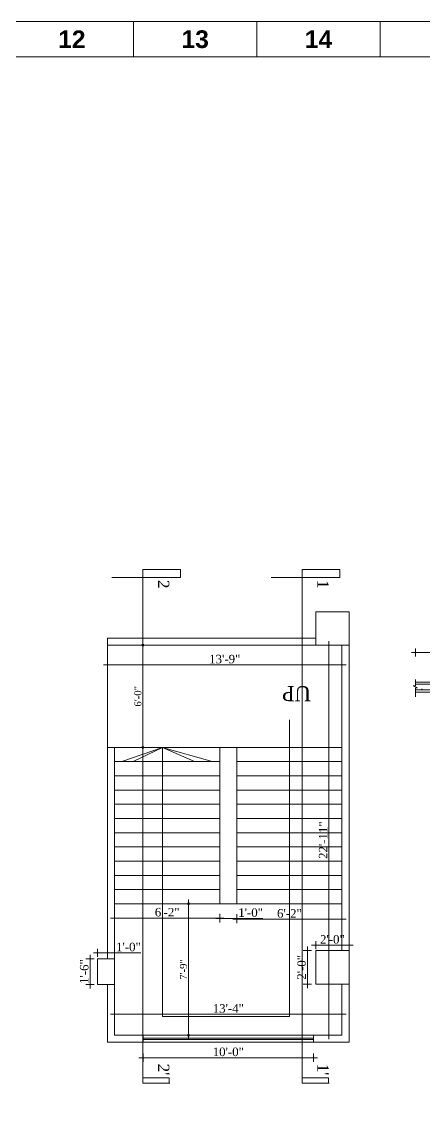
# Model space of a CAD drawing. Header units: inches. Extents: x -250485 to 735580, y -140410 to 288049.
# Drawn here: x 62012 to 62295, y 21383 to 22143 of the extents above; entities that cross this region are included whole.
import ezdxf

# ---------------------------------------------------------------- set-up
doc = ezdxf.new("R2010")
doc.units = ezdxf.units.IN
doc.header["$MEASUREMENT"] = 0
doc.header["$PDMODE"] = 35
doc.layers.get('0').update_dxf_attribs({"lineweight": 0})
doc.layers.get('Defpoints').update_dxf_attribs({"lineweight": 0})
for name, color, linetype, lineweight in [('COLUMN-2', 102, 'Continuous', 0), ('DIM', 7, 'Continuous', 0), ('DIM_WORKING', 7, 'Continuous', 0), ('Dimen', 252, 'Continuous', 18), ('HATCH', 252, 'Continuous', 0), ('Inline', 7, 'Continuous', 0), ('Layer1', 134, 'Continuous', 0), ('Masjid', 222, 'Continuous', 0), ('Outline', 7, 'Continuous', 0), ('ROD', 10, 'Continuous', 0), ('Scale', 7, 'Continuous', 0), ('Scale_Text', 7, 'Continuous', 0), ('Stair', 171, 'Continuous', 0), ('SYMBLE', 86, 'Continuous', 0), ('TAXT', 7, 'Continuous', 0), ('Titelblk', 7, 'Continuous', 25), ('TITLE', 7, 'Continuous', 20), ('WALL (I)', 7, 'Continuous', 0)]:
    doc.layers.add(name, color=color, linetype=linetype, lineweight=lineweight)
doc.styles.add('ARCH', font='times.ttf')
doc.styles.add('ARIAL', font='times.ttf')
doc.styles.add('REG', font='times.ttf')
doc.styles.get("Standard").update_dxf_attribs({"font": 'arialbd.ttf', "height": 24})
doc.dimstyles.new('1-4', dxfattribs={"dimtxt": 20, "dimasz": 4, "dimexe": 3, "dimexo": 3, "dimgap": 0.25, "dimtad": 1, "dimdec": 1, "dimzin": 3, "dimdsep": 46, "dimlunit": 4, "dimtxsty": 'Standard', "dimblk": 'errrre', "dimcen": 4, "dimse1": 1, "dimse2": 1, "dimclrd": 256, "dimclre": 256, "dimclrt": 7, "dimadec": 0, "dimazin": 0, "dimtfac": 0.9, "dimtdec": 1, "dimtix": 1, "dimtmove": 2, "dimatfit": 3, "dimfxl": 3, "dimtolj": 1, "dimtzin": 0, "dimlwd": -1, "dimlwe": -1, "dimarcsym": 0})
doc.dimstyles.new('Dim-Pres', dxfattribs={"dimtxt": 5.5, "dimasz": 2, "dimexe": 1.5, "dimexo": 1.5, "dimgap": 1, "dimtad": 3, "dimdec": 0, "dimzin": 3, "dimdsep": 46, "dimlunit": 4, "dimtxsty": 'REG', "dimblk": 'point', "dimcen": 2, "dimclrd": 256, "dimclre": 256, "dimclrt": 7, "dimadec": 0, "dimazin": 0, "dimtfac": 0.75, "dimtdec": 0, "dimtmove": 1, "dimatfit": 3, "dimldrblk": 'point', "dimfxl": 0, "dimtolj": 1, "dimtzin": 0, "dimlwd": -1, "dimlwe": -1, "dimarcsym": 1})

# ---------------------------------------------------------------- blocks, each defined once
blk = doc.blocks.new('PAGE')
at = {"layer": 'Inline', "color": 252, "lineweight": 15}
blk.add_lwpolyline([(178051640.63, 22656441.11), (178051640.63, 22657235.79), (178050505.36, 22657235.79), (178050505.36, 22656441.11)], close=True, dxfattribs=at)
at = {"layer": 'Outline', "color": 252, "lineweight": 15}
blk.add_line((178051662.57, 22657252.66), (178050483.42, 22657252.66), dxfattribs=at)
at = {"layer": 'Scale', "color": 252, "lineweight": 9}
for p, q in [((178051190.99, 22657235.79), (178051190.99, 22657252.66)), ((178051249.99, 22657235.79), (178051249.99, 22657252.66)), ((178051308.99, 22657235.79), (178051308.99, 22657252.66))]:
    blk.add_line(p, q, dxfattribs=at)
at = {"layer": 'Scale_Text', "color": 252, "lineweight": 13, "char_height": 8.435, "width": 2.5102, "attachment_point": 5}
for s, insert in [('12', (178051161.49, 22657244.22)), ('13', (178051220.49, 22657244.22)), ('14', (178051279.49, 22657244.22))]:
    blk.add_mtext(s, dxfattribs=dict(at, insert=insert))
blk = doc.blocks.new('Title')
at = {"layer": 'Titelblk', "color": 3, "linetype": 'Continuous', "lineweight": 0, "xscale": 3.014611567961765, "yscale": 3.014611567959946, "zscale": 3.014611567966516}
blk.add_blockref('PAGE', (-536855255.8, -68388224), dxfattribs=at)
blk = doc.blocks.new('dd')
at = {"layer": 'Dimen'}
for p, q in [((-2.88, 0), (2.88, 0)), ((0, -2.88), (0, 2.88))]:
    blk.add_line(p, q, dxfattribs=at)
at = {"layer": 'Dimen', "const_width": 0.36}
blk.add_lwpolyline([(-0.18, 0, 1), (0.18, 0, 1)], format="xyb", close=True, dxfattribs=at)
blk = doc.blocks.new('*D699')
at = {"layer": 'Defpoints', "color": 0, "ltscale": 30, "transparency": 16777216}
for p in [(32976.1, 33920.76), (33050.1, 33920.76), (33050.1, 33910.74)]:
    blk.add_point(p, dxfattribs=at)
at = {"layer": 'TAXT', "ltscale": 30, "transparency": 16777216}
blk.add_line((32977.1, 33910.74), (33049.1, 33910.74), dxfattribs=at)
at = {"layer": 'TAXT', "ltscale": 30, "transparency": 16777216, "rotation": 180}
blk.add_blockref('dd', (32976.1, 33910.74), dxfattribs=at)
at = {"layer": 'TAXT', "ltscale": 30, "transparency": 16777216}
blk.add_blockref('dd', (33050.1, 33910.74), dxfattribs=at)
at = {"layer": 'TAXT', "ltscale": 30, "transparency": 16777216, "insert": (33013.1, 33914.79), "char_height": 6, "attachment_point": 5, "style": 'ARIAL'}
blk.add_mtext('\\A1;6\'-2"', dxfattribs=at)
blk = doc.blocks.new('J')
at = {"layer": 'Masjid'}
blk.add_lwpolyline([(-12, 0), (12, 0), (12, 48), (-12, 48)], close=True, dxfattribs=at)
for points in [[(0, 48, 0.250732), (-2.27, 42, -0.982957)], [(0, 48, -0.250732), (2.27, 42, 0.982957)], [(-2.27, 42, 0.22816), (-12, 24, -0.061948)], [(2.27, 42, -0.22816), (12, 24, 0.061948)]]:
    blk.add_lwpolyline(points, format="xyb", dxfattribs=at)
blk = doc.blocks.new('errrre')
at = {"layer": 'DIM'}
blk.add_blockref('J', (11664.62, 6372.98), dxfattribs=at)
blk = doc.blocks.new('*D700')
at = {"layer": 'Defpoints', "color": 0, "ltscale": 30, "transparency": 16777216}
for p in [(33050.1, 33920.76), (33062.1, 33920.76), (33062.1, 33910.46)]:
    blk.add_point(p, dxfattribs=at)
at = {"layer": 'TAXT', "ltscale": 30, "transparency": 16777216}
for p, q in [((33051.1, 33910.46), (33061.1, 33910.46)), ((33062.1, 33910.46), (33080.49, 33910.46))]:
    blk.add_line(p, q, dxfattribs=at)
at = {"layer": 'TAXT', "ltscale": 30, "transparency": 16777216, "rotation": 180}
blk.add_blockref('dd', (33050.1, 33910.46), dxfattribs=at)
at = {"layer": 'TAXT', "ltscale": 30, "transparency": 16777216}
blk.add_blockref('dd', (33062.1, 33910.46), dxfattribs=at)
at = {"layer": 'TAXT', "ltscale": 30, "transparency": 16777216, "insert": (33071.8, 33914.51), "char_height": 6, "attachment_point": 5, "style": 'ARIAL'}
blk.add_mtext('\\A1;1\'-0"', dxfattribs=at)
blk = doc.blocks.new('*D701')
at = {"layer": 'Defpoints', "color": 0, "ltscale": 30, "transparency": 16777216}
for p in [(33062.1, 33920.76), (33136.1, 33920.76), (33136.1, 33909.9)]:
    blk.add_point(p, dxfattribs=at)
at = {"layer": 'TAXT', "ltscale": 30, "transparency": 16777216}
blk.add_line((33063.1, 33909.9), (33135.1, 33909.9), dxfattribs=at)
at = {"layer": 'TAXT', "ltscale": 30, "transparency": 16777216, "rotation": 180}
blk.add_blockref('dd', (33062.1, 33909.9), dxfattribs=at)
at = {"layer": 'TAXT', "ltscale": 30, "transparency": 16777216}
blk.add_blockref('dd', (33136.1, 33909.9), dxfattribs=at)
at = {"layer": 'TAXT', "ltscale": 30, "transparency": 16777216, "insert": (33099.1, 33913.95), "char_height": 6, "attachment_point": 5, "style": 'ARIAL'}
blk.add_mtext('\\A1;6\'-2"', dxfattribs=at)
blk = doc.blocks.new('*D702')
at = {"layer": 'Defpoints', "color": 0, "ltscale": 30, "transparency": 16777216}
for p in [(33136.1, 33843.03), (32976.1, 33828.26), (33136.1, 33828.26)]:
    blk.add_point(p, dxfattribs=at)
at = {"layer": 'TAXT', "ltscale": 30, "transparency": 16777216}
blk.add_line((32977.1, 33843.03), (33135.1, 33843.03), dxfattribs=at)
at = {"layer": 'TAXT', "ltscale": 30, "transparency": 16777216, "rotation": 180}
blk.add_blockref('dd', (32976.1, 33843.03), dxfattribs=at)
at = {"layer": 'TAXT', "ltscale": 30, "transparency": 16777216}
blk.add_blockref('dd', (33136.1, 33843.03), dxfattribs=at)
at = {"layer": 'TAXT', "ltscale": 30, "transparency": 16777216, "insert": (33056.1, 33847.08), "char_height": 6, "attachment_point": 5, "style": 'ARIAL'}
blk.add_mtext('\\A1;13\'-4"', dxfattribs=at)
blk = doc.blocks.new('*D703')
at = {"layer": 'Defpoints', "color": 0, "ltscale": 30, "transparency": 16777216}
for p in [(32996.1, 33823.26), (33116.1, 33823.26), (33116.1, 33812.44)]:
    blk.add_point(p, dxfattribs=at)
at = {"layer": 'TAXT', "ltscale": 30, "transparency": 16777216}
blk.add_line((32997.1, 33812.44), (33115.1, 33812.44), dxfattribs=at)
at = {"layer": 'TAXT', "ltscale": 30, "transparency": 16777216, "rotation": 180}
blk.add_blockref('dd', (32996.1, 33812.44), dxfattribs=at)
at = {"layer": 'TAXT', "ltscale": 30, "transparency": 16777216}
blk.add_blockref('dd', (33116.1, 33812.44), dxfattribs=at)
at = {"layer": 'TAXT', "ltscale": 30, "transparency": 16777216, "insert": (33056.1, 33816.49), "char_height": 6, "attachment_point": 5, "style": 'ARIAL'}
blk.add_mtext('\\A1;10\'-0"', dxfattribs=at)
blk = doc.blocks.new('*D704')
at = {"layer": 'Defpoints', "color": 0, "ltscale": 30, "transparency": 16777216}
for p in [(33141.1, 33891.6), (33117.6, 33887.76), (33141.1, 33887.76)]:
    blk.add_point(p, dxfattribs=at)
at = {"layer": 'TAXT', "ltscale": 30, "transparency": 16777216}
blk.add_line((33118.6, 33891.6), (33140.1, 33891.6), dxfattribs=at)
at = {"layer": 'TAXT', "ltscale": 30, "transparency": 16777216, "rotation": 180}
blk.add_blockref('dd', (33117.6, 33891.6), dxfattribs=at)
at = {"layer": 'TAXT', "ltscale": 30, "transparency": 16777216}
blk.add_blockref('dd', (33141.1, 33891.6), dxfattribs=at)
at = {"layer": 'TAXT', "ltscale": 30, "transparency": 16777216, "insert": (33129.35, 33895.66), "char_height": 6, "attachment_point": 5, "style": 'ARIAL'}
blk.add_mtext('\\A1;2\'-0"', dxfattribs=at)
blk = doc.blocks.new('*D705')
at = {"layer": 'Defpoints', "color": 0, "ltscale": 30, "transparency": 16777216}
for p in [(33117.6, 33887.76), (33111.78, 33864.26), (33117.6, 33864.26)]:
    blk.add_point(p, dxfattribs=at)
at = {"layer": 'TAXT', "ltscale": 30, "transparency": 16777216}
blk.add_line((33111.78, 33886.76), (33111.78, 33865.26), dxfattribs=at)
for p, rotation in [((33111.78, 33887.76), 90), ((33111.78, 33864.26), 270)]:
    blk.add_blockref('dd', p, dxfattribs=dict(at, rotation=rotation))
at = {"layer": 'TAXT', "ltscale": 30, "transparency": 16777216, "insert": (33107.72, 33876.01), "char_height": 6, "attachment_point": 5, "rotation": 90, "style": 'ARIAL'}
blk.add_mtext('\\A1;2\'-0"', dxfattribs=at)
blk = doc.blocks.new('*D706')
at = {"layer": 'Defpoints', "color": 0, "ltscale": 30, "transparency": 16777216}
for p in [(32958.77, 33882.01), (32964.1, 33882.01), (32964.1, 33864.01)]:
    blk.add_point(p, dxfattribs=at)
at = {"layer": 'TAXT', "ltscale": 30, "transparency": 16777216}
blk.add_line((32958.77, 33865.01), (32958.77, 33881.01), dxfattribs=at)
for p, rotation in [((32958.77, 33882.01), 90), ((32958.77, 33864.01), 270)]:
    blk.add_blockref('dd', p, dxfattribs=dict(at, rotation=rotation))
at = {"layer": 'TAXT', "ltscale": 30, "transparency": 16777216, "insert": (32954.71, 33873.01), "char_height": 6, "attachment_point": 5, "rotation": 90, "style": 'ARIAL'}
blk.add_mtext('\\A1;1\'-6"', dxfattribs=at)
blk = doc.blocks.new('*D707')
at = {"layer": 'Defpoints', "color": 0, "ltscale": 30, "transparency": 16777216}
for p in [(32976.1, 33886.24), (32964.1, 33882.01), (32976.1, 33882.01)]:
    blk.add_point(p, dxfattribs=at)
at = {"layer": 'TAXT', "ltscale": 30, "transparency": 16777216}
for p, q in [((32965.1, 33886.24), (32975.1, 33886.24)), ((32976.1, 33886.24), (32994.49, 33886.24))]:
    blk.add_line(p, q, dxfattribs=at)
at = {"layer": 'TAXT', "ltscale": 30, "transparency": 16777216, "rotation": 180}
blk.add_blockref('dd', (32964.1, 33886.24), dxfattribs=at)
at = {"layer": 'TAXT', "ltscale": 30, "transparency": 16777216}
blk.add_blockref('dd', (32976.1, 33886.24), dxfattribs=at)
at = {"layer": 'TAXT', "ltscale": 30, "transparency": 16777216, "insert": (32985.8, 33890.29), "char_height": 6, "attachment_point": 5, "style": 'ARIAL'}
blk.add_mtext('\\A1;1\'-0"', dxfattribs=at)
blk = doc.blocks.new('*D708')
at = {"layer": 'Defpoints', "color": 0, "ltscale": 30, "transparency": 16777216}
for p in [(32971.1, 34102.76), (33136.1, 34102.76), (33136.1, 34088.86)]:
    blk.add_point(p, dxfattribs=at)
at = {"layer": 'TAXT', "ltscale": 30, "transparency": 16777216}
blk.add_line((32972.1, 34088.86), (33135.1, 34088.86), dxfattribs=at)
at = {"layer": 'TAXT', "ltscale": 30, "transparency": 16777216, "rotation": 180}
blk.add_blockref('dd', (32971.1, 34088.86), dxfattribs=at)
at = {"layer": 'TAXT', "ltscale": 30, "transparency": 16777216}
blk.add_blockref('dd', (33136.1, 34088.86), dxfattribs=at)
at = {"layer": 'TAXT', "ltscale": 30, "transparency": 16777216, "insert": (33053.6, 34092.92), "char_height": 6, "attachment_point": 5, "style": 'ARIAL'}
blk.add_mtext('\\A1;13\'-9"', dxfattribs=at)
blk = doc.blocks.new('*D709')
at = {"layer": 'Defpoints', "color": 0, "ltscale": 30, "transparency": 16777216}
for p in [(33126.85, 34102.76), (33136.1, 34102.76), (33136.1, 33828.26)]:
    blk.add_point(p, dxfattribs=at)
at = {"layer": 'TAXT', "ltscale": 30, "transparency": 16777216}
blk.add_line((33126.85, 33829.26), (33126.85, 34101.76), dxfattribs=at)
for p, rotation in [((33126.85, 34102.76), 90), ((33126.85, 33828.26), 270)]:
    blk.add_blockref('dd', p, dxfattribs=dict(at, rotation=rotation))
at = {"layer": 'TAXT', "ltscale": 30, "transparency": 16777216, "insert": (33122.85, 33965.51), "char_height": 6, "attachment_point": 5, "rotation": 90, "style": 'ARIAL'}
blk.add_mtext('\\A1;22\'-11"', dxfattribs=at)
blk = doc.blocks.new('*D721')
at = {"layer": 'Defpoints', "color": 0, "ltscale": 30, "transparency": 16777216}
for p in [(33307.01, 34097.61), (33187.95, 34076.78), (33307.01, 34076.78)]:
    blk.add_point(p, dxfattribs=at)
at = {"layer": 'TAXT', "ltscale": 30, "transparency": 16777216}
blk.add_line((33188.95, 34097.61), (33306.01, 34097.61), dxfattribs=at)
at = {"layer": 'TAXT', "ltscale": 30, "transparency": 16777216, "rotation": 180}
blk.add_blockref('dd', (33187.95, 34097.61), dxfattribs=at)
at = {"layer": 'TAXT', "ltscale": 30, "transparency": 16777216}
blk.add_blockref('dd', (33307.01, 34097.61), dxfattribs=at)
at = {"layer": 'TAXT', "ltscale": 30, "transparency": 16777216, "insert": (33260.89, 34101.67), "char_height": 6, "attachment_point": 5, "style": 'ARIAL'}
blk.add_mtext('\\A1;9\'-11"', dxfattribs=at)
blk = doc.blocks.new('dot')
at = {"color": 4}
for p, q in [((-1.5, 0), (1.5, 0)), ((0, 1.5), (0, -1.5))]:
    blk.add_line(p, q, dxfattribs=at)
at = {"color": 6, "const_width": 0.5}
blk.add_lwpolyline([(-0.25, 0, 1), (0.25, 0, 1)], format="xyb", close=True, dxfattribs=at)
blk = doc.blocks.new('point')
blk.add_blockref('dot', (0, 0))
blk = doc.blocks.new('*D835')
at = {"layer": 'Defpoints', "color": 0, "ltscale": 30, "transparency": 16777216}
for p in [(62072.44, 21704.61), (62072.44, 21632.61), (62097.32, 21632.61)]:
    blk.add_point(p, dxfattribs=at)
at = {"layer": 'Layer1', "ltscale": 30, "transparency": 16777216}
for p, q in [((62093.32, 21704.61), (62098.82, 21704.61)), ((62097.32, 21702.61), (62097.32, 21634.61)), ((62093.32, 21632.61), (62098.82, 21632.61))]:
    blk.add_line(p, q, dxfattribs=at)
at = {"layer": 'Layer1', "ltscale": 30, "transparency": 16777216, "xscale": 2, "yscale": 2, "zscale": 2}
for p, rotation in [((62097.32, 21704.61), 90), ((62097.32, 21632.61), 270)]:
    blk.add_blockref('point', p, dxfattribs=dict(at, rotation=rotation))
at = {"layer": 'Layer1', "color": 7, "ltscale": 30, "transparency": 16777216, "insert": (62093.78, 21668.61), "char_height": 5, "attachment_point": 5, "rotation": 90, "style": 'REG'}
blk.add_mtext('\\A1;6\'-0"', dxfattribs=at)
blk = doc.blocks.new('*D836')
at = {"layer": 'Defpoints', "color": 0, "ltscale": 30, "transparency": 16777216}
for p in [(62077.44, 21522.61), (62077.44, 21430.11), (62129.46, 21430.11)]:
    blk.add_point(p, dxfattribs=at)
at = {"layer": 'Layer1', "ltscale": 30, "transparency": 16777216}
for p, q in [((62125.46, 21522.61), (62130.96, 21522.61)), ((62129.46, 21520.61), (62129.46, 21432.11)), ((62125.46, 21430.11), (62130.96, 21430.11))]:
    blk.add_line(p, q, dxfattribs=at)
at = {"layer": 'Layer1', "ltscale": 30, "transparency": 16777216, "xscale": 2, "yscale": 2, "zscale": 2}
for p, rotation in [((62129.46, 21522.61), 90), ((62129.46, 21430.11), 270)]:
    blk.add_blockref('point', p, dxfattribs=dict(at, rotation=rotation))
at = {"layer": 'Layer1', "color": 7, "ltscale": 30, "transparency": 16777216, "insert": (62125.91, 21476.36), "char_height": 5, "attachment_point": 5, "rotation": 90, "style": 'REG'}
blk.add_mtext('\\A1;7\'-9"', dxfattribs=at)
blk = doc.blocks.new('A$C482318BE')
at = {"layer": 'COLUMN-2'}
for points in [[(987.11, 57.12), (987.11, 80.62), (963.61, 80.62), (963.61, 57.12)], [(987.11, -157.88), (987.11, -181.38), (963.61, -181.38), (963.61, -157.88)]]:
    blk.add_lwpolyline(points, close=True, dxfattribs=at)
blk.add_lwpolyline([(822.11, -181.63), (822.11, -163.63), (810.11, -163.63), (810.11, -181.63), (822.11, -181.63)], dxfattribs=at)
at = {"layer": 'DIM_WORKING', "ltscale": 30}
for p, q in [((842.11, -217.38), (842.11, -222.38)), ((962.11, -217.38), (962.11, -222.38))]:
    blk.add_line(p, q, dxfattribs=at)
at = {"layer": 'HATCH', "ltscale": 50}
blk.add_lwpolyline([(1033.85, 20.68), (1033.85, 27.01), (1035.35, 27.01), (1032.32, 28.56), (1033.96, 28.56), (1033.96, 32.9)], dxfattribs=at)
at = {"layer": 'ROD'}
for p, q in [((1139.11, 25.64), (1033.85, 25.64)), ((1033.96, 29.64), (1140.05, 29.64))]:
    blk.add_line(p, q, dxfattribs=at)
at = {"layer": 'ROD', "const_width": 0.5}
blk.add_lwpolyline([(1038.12, 26.09, -1), (1038.62, 26.09, -1)], format="xyb", close=True, dxfattribs=at)
at = {"layer": 'Stair'}
blk.add_line((1033.85, 24.14), (1081.54, 24.14), dxfattribs=at)
at = {"layer": 'Stair', "ltscale": 30}
for p, q in [((822.11, -14.88), (896.11, -14.88)), ((908.11, -14.88), (982.11, -14.88)), ((822.11, -24.88), (896.11, -24.88)), ((908.11, -24.88), (982.11, -24.88)), ((822.11, -34.88), (896.11, -34.88)), ((908.11, -34.88), (982.11, -34.88)), ((822.11, -44.88), (896.11, -44.88)), ((908.11, -44.88), (982.11, -44.88)), ((822.11, -54.88), (896.11, -54.88)), ((908.11, -54.88), (982.11, -54.88)), ((822.11, -64.88), (896.11, -64.88)), ((908.11, -64.88), (982.11, -64.88)), ((822.11, -74.88), (896.11, -74.88)), ((908.11, -74.88), (982.11, -74.88)), ((822.11, -84.88), (896.11, -84.88)), ((908.11, -84.88), (982.11, -84.88)), ((822.11, -94.88), (896.11, -94.88)), ((908.11, -94.88), (982.11, -94.88)), ((822.11, -104.88), (896.11, -104.88)), ((908.11, -104.88), (982.11, -104.88)), ((822.11, -114.88), (896.11, -114.88)), ((908.11, -114.88), (982.11, -114.88)), ((822.11, -124.88), (896.11, -124.88)), ((908.11, -124.88), (982.11, -124.88)), ((962.11, -217.38), (842.11, -217.38)), ((962.11, -219.38), (842.11, -219.38)), ((962.11, -220.38), (842.11, -220.38)), ((962.11, -222.38), (842.11, -222.38))]:
    blk.add_line(p, q, dxfattribs=at)
at = {"layer": 'Stair'}
blk.add_lwpolyline([(1153.02, 31.14), (1033.96, 31.14), (1079.66, 31.14)], dxfattribs=at)
at = {"layer": 'Stair', "ltscale": 30}
blk.add_lwpolyline([(908.11, -124.88), (896.11, -124.88), (896.11, -14.88), (908.11, -14.88)], close=True, dxfattribs=at)
at = {"layer": 'SYMBLE', "ltscale": 30}
blk.add_lwpolyline([(945.11, 4.45), (945.11, -204.17), (855.78, -204.17), (855.78, -14.88), (890.74, -24.88), (878.41, -24.88), (855.78, -14.88), (827.27, -24.88), (835.09, -24.88), (855.78, -14.88)], dxfattribs=at)
at = {"layer": 'TAXT', "ltscale": 30}
for p, q in [((817.11, -14.88), (817.11, 62.12)), ((822.11, -14.88), (817.11, -14.88))]:
    blk.add_line(p, q, dxfattribs=at)
for points in [[(860.97, -251.13), (860.49, -251.13), (841.99, -251.13), (841.99, -247.29), (860.39, -247.29), (860.39, -251.13), (841.99, -251.13), (841.99, 110.33), (868.5, 110.33), (868.5, 104.72), (841.99, 104.72), (820.11, 104.72)], [(973.11, -251.13), (972.63, -251.13), (954.13, -251.13), (954.13, -247.29), (972.54, -247.29), (972.54, -251.13), (954.13, -251.13), (954.13, 110.33), (980.64, 110.33), (980.64, 104.72), (954.13, 104.72), (932.25, 104.72)]]:
    blk.add_lwpolyline(points, dxfattribs=at)
at = {"layer": 'WALL (I)', "ltscale": 30}
for p, q in [((817.11, 62.12), (963.61, 62.12)), ((817.11, 57.12), (963.61, 57.12)), ((982.11, 57.12), (982.11, -157.88)), ((987.11, 57.12), (987.11, -157.88)), ((817.11, -14.88), (817.11, -163.63)), ((822.11, -14.88), (822.11, -217.38)), ((817.11, -181.63), (817.11, -187.38)), ((817.11, -181.63), (817.11, -222.38)), ((982.11, -181.38), (982.11, -217.38)), ((987.11, -181.38), (987.11, -222.38)), ((822.11, -217.38), (842.11, -217.38)), ((962.11, -217.38), (982.11, -217.38)), ((817.11, -222.38), (842.11, -222.38)), ((962.11, -222.38), (987.11, -222.38))]:
    blk.add_line(p, q, dxfattribs=at)
at = {"layer": 'SYMBLE', "ltscale": 30, "insert": (960.3, 17.69), "char_height": 10.56, "width": 17.4246, "attachment_point": 1, "rotation": 180, "style": 'ARCH'}
blk.add_mtext('UP', dxfattribs=at)
at = {"layer": 'TAXT', "char_height": 7.92, "width": 12.3691, "attachment_point": 1, "rotation": 270, "style": 'ARCH'}
for s, insert in [('2', (860.6, 102.96)), ('1', (972.75, 102.96)), ("2'", (860.6, -237.44)), ("1'", (972.75, -237.44))]:
    blk.add_mtext(s, dxfattribs=dict(at, insert=insert))
at = {"layer": 'TAXT', "ltscale": 30}
for base, p1, p2, picture, middle in [((982.11, 43.22), (817.11, 57.12), (982.11, 57.12), '*D708', (899.61, 47.28)), ((896.11, -134.9), (822.11, -124.88), (896.11, -124.88), '*D699', (859.11, -130.85)), ((908.11, -135.18), (896.11, -124.88), (908.11, -124.88), '*D700', (917.8, -131.13)), ((982.11, -135.74), (908.11, -124.88), (982.11, -124.88), '*D701', (945.11, -131.69)), ((822.11, -159.4), (810.11, -163.63), (822.11, -163.63), '*D707', (831.8, -155.35)), ((987.11, -154.04), (963.61, -157.88), (987.11, -157.88), '*D704', (975.36, -149.98)), ((982.11, -202.61), (822.11, -217.38), (982.11, -217.38), '*D702', (902.11, -198.56)), ((962.11, -233.2), (842.11, -222.38), (962.11, -222.38), '*D703', (902.11, -229.15))]:
    dim = blk.add_linear_dim(base=base, p1=p1, p2=p2, dimstyle='1-4', override={"dimtxt": 10, "dimfxl": 4, "dimarcsym": 1}, dxfattribs=at)
    dim.commit()
    dim.dimension.update_dxf_attribs({"geometry": picture, "text_midpoint": middle, "insert": (-32153.99, -34045.64)})
for base, p1, p2, picture, middle in [((972.86, 57.12), (982.11, -217.38), (982.11, 57.12), '*D709', (968.86, -80.13)), ((957.78, -181.38), (963.61, -157.88), (963.61, -181.38), '*D705', (953.73, -169.63)), ((804.77, -163.63), (810.11, -181.63), (810.11, -163.63), '*D706', (800.72, -172.63))]:
    dim = blk.add_linear_dim(base=base, p1=p1, p2=p2, angle=90, dimstyle='1-4', override={"dimtxt": 10, "dimfxl": 4, "dimarcsym": 1}, dxfattribs=at)
    dim.commit()
    dim.dimension.update_dxf_attribs({"geometry": picture, "text_midpoint": middle, "insert": (-32153.99, -34045.64)})
dim = blk.add_linear_dim(base=(1153.02, 51.97), p1=(1033.96, 31.14), p2=(1153.02, 31.14), dimstyle='1-4', override={"dimtxt": 10, "dimfxl": 4, "dimarcsym": 1}, dxfattribs=at)
dim.commit()
dim.dimension.update_dxf_attribs({"geometry": '*D721', "text_midpoint": (1106.9, 51.97), "dimtype": 128, "insert": (-32153.99, -34045.64)})

msp = doc.modelspace()

# ---------------------------------------------------------------- block references
at = {"layer": 'Layer1', "color": 2, "ltscale": 30}
msp.add_blockref('A$C482318BE', (61255.34, 21647.49), dxfattribs=at)
at = {"layer": 'TITLE', "xscale": 0.4880385203578044, "yscale": 0.4880385203432525, "zscale": 0.4880385163213263}
msp.add_blockref('Title', (110931.56, 63825.79), dxfattribs=at)

# ---------------------------------------------------------------- dimensions: what is measured, and where the dimension line sits
at = {"layer": 'Layer1', "ltscale": 30}
for base, p1, p2, picture, middle in [((62097.32, 21632.61), (62072.44, 21704.61), (62072.44, 21632.61), '*D835', (62093.78, 21668.61)), ((62129.46203264, 21430.10806354), (62077.44058235, 21522.60806354), (62077.44058235, 21430.10806354), '*D836', (62125.911564, 21476.35806354))]:
    dim = msp.add_linear_dim(base=base, p1=p1, p2=p2, angle=90, dimstyle='Dim-Pres', override={"dimtxt": 5, "dimfxl": 4, "dimfxlon": 1}, dxfattribs=at)
    dim.commit()
    dim.dimension.update_dxf_attribs({"geometry": picture, "text_midpoint": middle})

doc.saveas('drawing.dxf')
